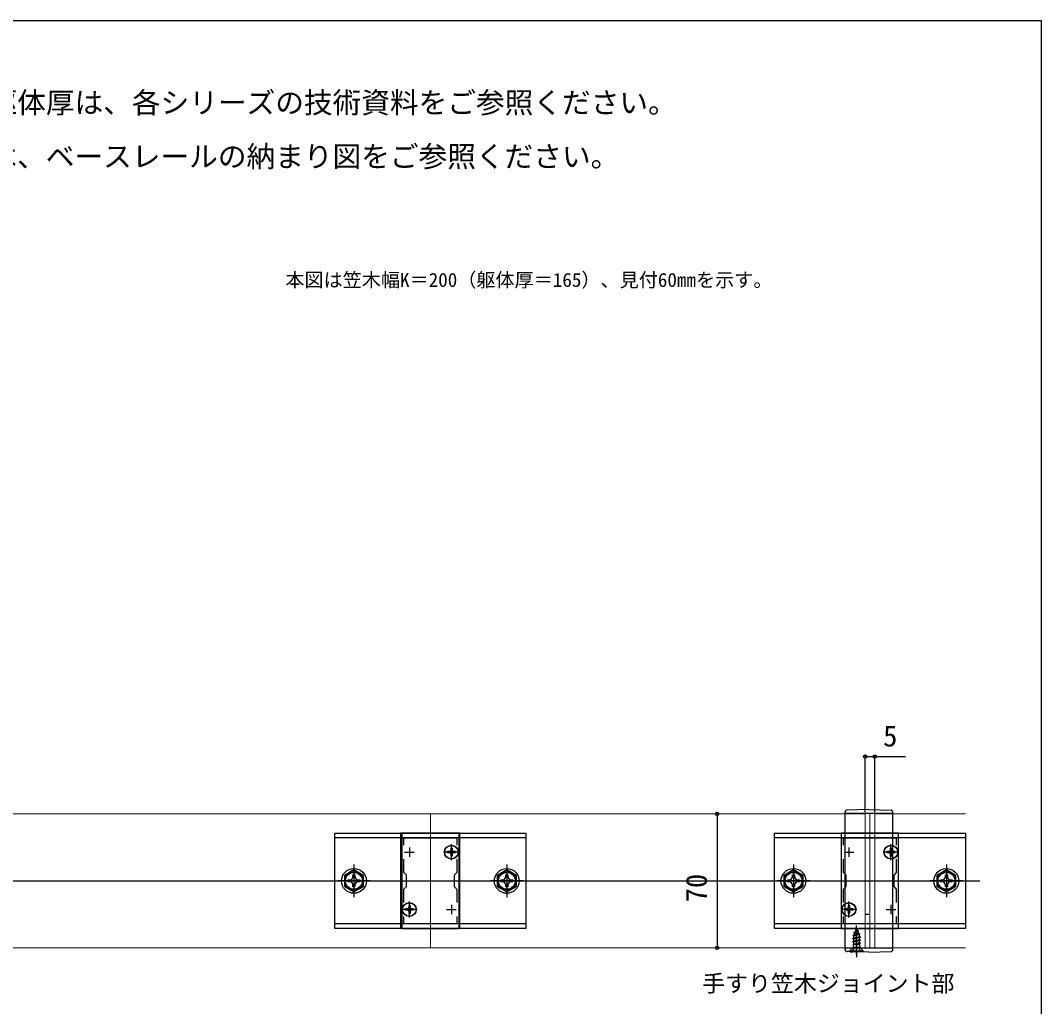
# Model space of a CAD drawing. Units: millimetres, scale not verified. Extents: x -875 to 875, y -1300 to 1294.
# Drawn here: x 341 to 875, y 734 to 1250 of the extents above; entities that cross this region are included whole.
import ezdxf
from ezdxf.enums import TextEntityAlignment as Align

# ---------------------------------------------------------------- set-up
doc = ezdxf.new("R2010")
doc.units = ezdxf.units.MM
doc.header["$LTSCALE"] = 8
for name, color, linetype in [('0-1_USER1', 3, 'Continuous'), ('0-2_YKK_11', 7, 'Continuous'), ('0-5_YKK_13', 4, 'Continuous'), ('0-7_YKK_D', 6, 'Continuous'), ('0-8_YKK_ZWAK', 7, 'Continuous'), ('0-9_YSS_K', 3, 'Continuous')]:
    doc.layers.add(name, color=color, linetype=linetype)
doc.layers.add('0-4_YKK_12', color=2, linetype='Continuous', lineweight=18)
doc.styles.add('ＭＳ ゴシック', font='')
doc.styles.get('ＭＳ ゴシック').set_extended_font_data('MS Gothic')

msp = doc.modelspace()

# ---------------------------------------------------------------- linework, layer by layer
at = {"layer": '0-2_YKK_11'}
for p, q in [((544.189, 817.737), (544.189, 812.737)), ((566.189, 817.737), (566.189, 812.737)), ((774.189, 817.737), (774.189, 812.737)), ((796.189, 817.737), (796.189, 812.737)), ((541.689, 815.237), (546.689, 815.237)), ((563.689, 815.237), (568.689, 815.237)), ((771.689, 815.237), (776.689, 815.237)), ((793.689, 815.237), (798.689, 815.237)), ((544.189, 787.737), (544.189, 782.737)), ((566.189, 787.737), (566.189, 782.737)), ((774.189, 787.737), (774.189, 782.737)), ((796.189, 787.737), (796.189, 782.737)), ((541.689, 785.237), (546.689, 785.237)), ((563.689, 785.237), (568.689, 785.237)), ((771.689, 785.237), (776.689, 785.237)), ((793.689, 785.237), (798.689, 785.237))]:
    msp.add_line(p, q, dxfattribs=at)
for points in [[(540.189, 825.237), (540.189, 775.237), (570.189, 775.237), (570.189, 825.237)], [(770.189, 825.237), (770.189, 775.237), (800.189, 775.237), (800.189, 825.237)]]:
    msp.add_lwpolyline(points, close=True, dxfattribs=at)
for points in [[(541.389, 818.87), (541.389, 822.737), (568.989, 822.737), (568.989, 818.87)], [(771.389, 818.87), (771.389, 822.737), (798.989, 822.737), (798.989, 818.87)], [(541.389, 788.87), (541.389, 795.937), (542.689, 797.237), (542.689, 803.237), (541.389, 804.537), (541.389, 811.604)], [(568.989, 811.604), (568.989, 804.537), (567.689, 803.237), (567.689, 797.237), (568.989, 795.937), (568.989, 788.87)], [(771.389, 788.87), (771.389, 795.937), (772.689, 797.237), (772.689, 803.237), (771.389, 804.537), (771.389, 811.604)], [(798.989, 811.604), (798.989, 804.537), (797.689, 803.237), (797.689, 797.237), (798.989, 795.937), (798.989, 788.87)], [(568.989, 781.604), (568.989, 777.737), (541.389, 777.737), (541.389, 781.604)], [(798.989, 781.604), (798.989, 777.737), (771.389, 777.737), (771.389, 781.604)]]:
    msp.add_lwpolyline(points, dxfattribs=at)
at = {"layer": '0-4_YKK_12'}
for p, q in [((772.189, 835.237), (-262.811, 835.237)), ((555.189, 765.237), (555.189, 835.237)), ((772.189, 835.237), (782.689, 835.237)), ((782.689, 835.237), (782.689, 765.237)), ((785.189, 765.237), (785.189, 835.237)), ((787.689, 835.237), (787.689, 765.237)), ((772.189, 765.237), (782.689, 765.237))]:
    msp.add_line(p, q, dxfattribs=at)
for points in [[(787.689, 835.237), (797.189, 835.237), (835.189, 835.237)], [(-272.311, 765.237), (-262.811, 765.237), (772.189, 765.237)], [(787.689, 765.237), (797.189, 765.237), (835.189, 765.237)]]:
    msp.add_lwpolyline(points, dxfattribs=at)
at = {"layer": '0-5_YKK_13'}
for p, q in [((772.189, 764.238), (772.189, 836.235)), ((797.189, 835.537), (772.189, 835.537)), ((784.689, 837.537), (773.162, 837.235)), ((784.689, 837.537), (796.215, 837.235)), ((797.189, 764.238), (797.189, 836.235)), ((570.689, 825.237), (539.689, 825.237)), ((570.689, 775.237), (570.689, 825.237)), ((505.188, 777.739), (505.189, 822.737)), ((605.189, 822.736), (505.189, 822.737)), ((566.189, 811.087), (566.189, 819.387)), ((605.189, 822.736), (605.188, 777.738)), ((735.188, 777.739), (735.189, 822.737)), ((835.189, 822.736), (735.189, 822.737)), ((796.189, 811.087), (796.189, 819.387)), ((835.189, 822.736), (835.188, 777.738)), ((570.339, 815.237), (562.039, 815.237)), ((564.139, 815.587), (564.139, 814.887)), ((565.339, 815.587), (564.139, 815.587)), ((565.339, 814.887), (564.139, 814.887)), ((566.539, 817.287), (565.839, 817.287)), ((565.839, 817.287), (565.839, 816.087)), ((565.839, 814.387), (565.839, 813.187)), ((566.539, 813.187), (565.839, 813.187)), ((566.539, 817.287), (566.539, 816.087)), ((566.539, 814.387), (566.539, 813.187)), ((568.239, 815.587), (567.039, 815.587)), ((568.239, 814.887), (567.039, 814.887)), ((568.239, 815.587), (568.239, 814.887)), ((800.339, 815.237), (792.039, 815.237)), ((794.139, 815.587), (794.139, 814.887)), ((795.339, 815.587), (794.139, 815.587)), ((795.339, 814.887), (794.139, 814.887)), ((796.539, 817.287), (795.839, 817.287)), ((795.839, 817.287), (795.839, 816.087)), ((795.839, 814.387), (795.839, 813.187)), ((796.539, 813.187), (795.839, 813.187)), ((796.539, 817.287), (796.539, 816.087)), ((796.539, 814.387), (796.539, 813.187)), ((798.239, 815.587), (797.039, 815.587)), ((798.239, 814.887), (797.039, 814.887)), ((798.239, 815.587), (798.239, 814.887)), ((515.189, 808.737), (515.189, 791.737)), ((595.189, 808.737), (595.189, 791.737)), ((745.189, 808.737), (745.189, 791.737)), ((825.189, 808.737), (825.189, 791.737)), ((514.665, 802.09), (514.687, 803.337)), ((594.665, 802.09), (594.687, 803.337)), ((744.665, 802.09), (744.687, 803.337)), ((824.665, 802.09), (824.687, 803.337)), ((523.689, 800.237), (506.689, 800.237)), ((603.689, 800.237), (586.689, 800.237)), ((753.689, 800.237), (736.689, 800.237)), ((833.689, 800.237), (816.689, 800.237)), ((542.139, 785.587), (542.139, 784.887)), ((543.339, 785.587), (542.139, 785.587)), ((544.539, 787.287), (543.839, 787.287)), ((543.839, 787.287), (543.839, 786.087)), ((544.189, 781.087), (544.189, 789.387)), ((544.539, 787.287), (544.539, 786.087)), ((546.239, 785.587), (545.039, 785.587)), ((546.239, 785.587), (546.239, 784.887)), ((772.139, 785.587), (772.139, 784.887)), ((773.339, 785.587), (772.139, 785.587)), ((774.539, 787.287), (773.839, 787.287)), ((773.839, 787.287), (773.839, 786.087)), ((774.189, 781.087), (774.189, 789.387)), ((774.539, 787.287), (774.539, 786.087)), ((776.239, 785.587), (775.039, 785.587)), ((776.239, 785.587), (776.239, 784.887)), ((548.339, 785.237), (540.039, 785.237)), ((543.339, 784.887), (542.139, 784.887)), ((543.839, 784.387), (543.839, 783.187)), ((544.539, 783.187), (543.839, 783.187)), ((544.539, 784.387), (544.539, 783.187)), ((546.239, 784.887), (545.039, 784.887)), ((778.339, 785.237), (770.039, 785.237)), ((773.339, 784.887), (772.139, 784.887)), ((773.839, 784.387), (773.839, 783.187)), ((774.539, 783.187), (773.839, 783.187)), ((774.539, 784.387), (774.539, 783.187)), ((776.239, 784.887), (775.039, 784.887)), ((782.689, 782.737), (784.689, 782.737)), ((605.189, 777.738), (505.189, 777.739)), ((835.189, 777.738), (735.189, 777.739)), ((778.189, 775.437), (777.442, 773.634)), ((777.589, 774.847), (778.056, 775.117)), ((777.589, 774.747), (777.589, 774.847)), ((778.189, 761.937), (778.189, 776.932)), ((778.189, 775.437), (778.613, 774.413)), ((776.189, 771.667), (779.939, 772.462)), ((776.189, 771.567), (779.939, 772.362)), ((776.189, 771.667), (776.765, 772)), ((776.189, 771.567), (776.189, 771.667)), ((776.189, 771.567), (776.714, 771.264)), ((780.189, 770.872), (776.189, 770.077)), ((776.189, 769.977), (780.189, 770.772)), ((776.189, 770.077), (776.714, 770.38)), ((776.189, 769.977), (776.189, 770.077)), ((776.189, 769.977), (776.714, 769.674)), ((779.554, 772.14), (776.714, 771.264)), ((776.714, 770.38), (776.714, 771.264)), ((776.714, 770.38), (779.664, 771.175)), ((779.664, 770.469), (776.714, 769.674)), ((776.714, 768.79), (776.714, 769.674)), ((776.714, 768.79), (779.664, 769.585)), ((777.156, 772.945), (776.765, 772)), ((776.765, 772), (779.258, 772.855)), ((776.789, 773.157), (779.239, 773.952)), ((776.789, 773.257), (777.442, 773.634)), ((776.789, 773.157), (777.156, 772.945)), ((777.156, 772.945), (778.888, 773.749)), ((777.442, 773.634), (778.613, 774.413)), ((777.589, 774.747), (777.842, 774.6)), ((778.613, 774.413), (779.239, 774.052)), ((778.888, 773.749), (779.239, 773.952)), ((778.888, 773.749), (779.258, 772.855)), ((779.239, 773.952), (779.239, 774.052)), ((779.258, 772.855), (779.939, 772.462)), ((779.554, 772.14), (779.939, 772.362)), ((779.554, 772.14), (779.664, 771.876)), ((779.664, 771.175), (779.664, 771.876)), ((779.664, 771.175), (780.189, 770.872)), ((779.664, 770.469), (780.189, 770.772)), ((779.664, 769.585), (779.664, 770.469)), ((779.664, 769.585), (780.189, 769.282)), ((779.939, 772.362), (779.939, 772.462)), ((780.189, 770.772), (780.189, 770.872)), ((797.189, 764.937), (772.189, 764.937)), ((774.689, 763.687), (776.319, 765.318)), ((776.189, 768.487), (780.189, 769.282)), ((780.189, 769.182), (776.189, 768.387)), ((776.189, 768.487), (776.714, 768.79)), ((776.189, 768.387), (776.189, 768.487)), ((776.189, 768.387), (776.714, 768.084)), ((776.409, 767.024), (776.714, 767.2)), ((779.824, 767.024), (776.409, 767.024)), ((779.939, 765.437), (776.439, 765.437)), ((776.554, 765.883), (776.554, 767.024)), ((779.664, 768.879), (776.714, 768.084)), ((776.714, 767.2), (776.714, 768.084)), ((776.714, 767.2), (779.664, 767.995)), ((776.83, 767.024), (780.189, 767.692)), ((780.189, 767.592), (777.333, 767.024)), ((778.189, 767.084), (778.189, 760.227)), ((779.334, 765.252), (778.189, 765.861)), ((779.664, 767.289), (778.683, 767.024)), ((780.239, 763.437), (779.334, 765.252)), ((779.664, 768.879), (780.189, 769.182)), ((779.664, 767.995), (779.664, 768.879)), ((779.664, 767.995), (780.189, 767.692)), ((779.664, 767.289), (780.189, 767.592)), ((779.664, 767.024), (779.664, 767.289)), ((779.824, 765.883), (779.824, 767.024)), ((780.189, 769.182), (780.189, 769.282)), ((780.189, 767.592), (780.189, 767.692)), ((774.821, 763.195), (773.162, 763.239)), ((774.689, 763.437), (774.689, 763.687)), ((774.689, 763.687), (781.689, 763.687)), ((774.689, 763.437), (781.689, 763.437)), ((774.957, 763.188), (776.428, 763.178)), ((780.142, 763.079), (778.189, 763.158)), ((781.332, 763.019), (780.142, 763.079)), ((784.689, 762.937), (781.545, 763.019)), ((784.689, 762.937), (796.215, 763.239))]:
    msp.add_line(p, q, dxfattribs=at)
for points in [[(605.189, 825.237), (605.189, 775.237), (505.189, 775.237), (505.189, 825.237)], [(835.189, 825.237), (835.189, 775.237), (735.189, 775.237), (735.189, 825.237)], [(520.189, 803.124), (515.189, 806.01), (510.189, 803.124), (510.189, 797.35), (515.189, 794.463), (520.189, 797.35)], [(600.189, 803.124), (595.189, 806.01), (590.189, 803.124), (590.189, 797.35), (595.189, 794.463), (600.189, 797.35)], [(750.189, 803.124), (745.189, 806.01), (740.189, 803.124), (740.189, 797.35), (745.189, 794.463), (750.189, 797.35)], [(830.189, 803.124), (825.189, 806.01), (820.189, 803.124), (820.189, 797.35), (825.189, 794.463), (830.189, 797.35)]]:
    msp.add_lwpolyline(points, close=True, dxfattribs=at)
for points in [[(570.689, 775.237), (539.689, 775.237), (539.689, 825.237)], [(513.335, 800.76), (514.204, 801.222), (514.665, 802.09)], [(514.687, 803.337), (515.69, 803.337), (515.712, 802.09)], [(515.712, 802.09), (516.174, 801.222), (517.042, 800.76)], [(593.335, 800.76), (594.204, 801.222), (594.665, 802.09)], [(594.687, 803.337), (595.69, 803.337), (595.712, 802.09)], [(595.712, 802.09), (596.174, 801.222), (597.042, 800.76)], [(743.335, 800.76), (744.204, 801.222), (744.665, 802.09)], [(744.687, 803.337), (745.69, 803.337), (745.712, 802.09)], [(745.712, 802.09), (746.174, 801.222), (747.042, 800.76)], [(823.335, 800.76), (824.204, 801.222), (824.665, 802.09)], [(824.687, 803.337), (825.69, 803.337), (825.712, 802.09)], [(825.712, 802.09), (826.174, 801.222), (827.042, 800.76)], [(513.335, 799.714), (512.089, 799.735), (512.089, 800.738), (513.335, 800.76)], [(514.665, 798.383), (514.204, 799.252), (513.335, 799.714)], [(515.712, 798.383), (515.69, 797.137), (514.687, 797.137), (514.665, 798.383)], [(517.042, 799.714), (516.174, 799.252), (515.712, 798.383)], [(517.042, 800.76), (518.289, 800.738), (518.289, 799.735), (517.042, 799.714)], [(593.335, 799.714), (592.089, 799.735), (592.089, 800.738), (593.335, 800.76)], [(594.665, 798.383), (594.204, 799.252), (593.335, 799.714)], [(595.712, 798.383), (595.69, 797.137), (594.687, 797.137), (594.665, 798.383)], [(597.042, 799.714), (596.174, 799.252), (595.712, 798.383)], [(597.042, 800.76), (598.289, 800.738), (598.289, 799.735), (597.042, 799.714)], [(743.335, 799.714), (742.089, 799.735), (742.089, 800.738), (743.335, 800.76)], [(744.665, 798.383), (744.204, 799.252), (743.335, 799.714)], [(745.712, 798.383), (745.69, 797.137), (744.687, 797.137), (744.665, 798.383)], [(747.042, 799.714), (746.174, 799.252), (745.712, 798.383)], [(747.042, 800.76), (748.289, 800.738), (748.289, 799.735), (747.042, 799.714)], [(823.335, 799.714), (822.089, 799.735), (822.089, 800.738), (823.335, 800.76)], [(824.665, 798.383), (824.204, 799.252), (823.335, 799.714)], [(825.712, 798.383), (825.69, 797.137), (824.687, 797.137), (824.665, 798.383)], [(827.042, 799.714), (826.174, 799.252), (825.712, 798.383)], [(827.042, 800.76), (828.289, 800.738), (828.289, 799.735), (827.042, 799.714)], [(776.789, 773.157), (776.789, 773.257), (779.239, 774.052)], [(776.139, 763.437), (777.044, 765.252), (778.189, 765.861)], [(781.689, 763.437), (781.689, 763.687), (780.058, 765.318)], [(774.817, 763.196), (774.85, 763.194), (774.884, 763.191), (774.92, 763.189), (774.957, 763.188)], [(778.189, 763.158), (778.097, 763.16), (778.006, 763.162), (777.914, 763.164), (777.823, 763.166), (777.732, 763.168), (777.64, 763.169), (777.549, 763.17), (777.459, 763.172), (777.369, 763.173), (777.279, 763.174), (777.19, 763.175), (777.102, 763.175), (777.014, 763.176), (776.927, 763.176), (776.842, 763.177), (776.757, 763.177), (776.673, 763.177), (776.59, 763.178), (776.508, 763.178), (776.428, 763.178)], [(781.543, 763.019), (781.536, 763.019), (781.499, 763.018), (781.46, 763.018), (781.419, 763.018), (781.376, 763.019), (781.332, 763.019)]]:
    msp.add_lwpolyline(points, dxfattribs=at)
for centre, radius in [((566.189, 815.237), 3.65), ((566.189, 815.237), 3.5), ((796.189, 815.237), 3.65), ((796.189, 815.237), 3.5), ((515.189, 800.237), 6.5), ((515.189, 800.237), 4.907), ((515.189, 800.237), 4.432), ((595.189, 800.237), 6.5), ((595.189, 800.237), 4.907), ((595.189, 800.237), 4.432), ((745.189, 800.237), 6.5), ((745.189, 800.237), 4.907), ((745.189, 800.237), 4.432), ((825.189, 800.237), 6.5), ((825.189, 800.237), 4.907), ((825.189, 800.237), 4.432), ((544.189, 785.237), 3.65), ((544.189, 785.237), 3.5), ((774.189, 785.237), 3.65), ((774.189, 785.237), 3.5)]:
    msp.add_circle(centre, radius, dxfattribs=at)
for centre, radius, start, end in [((773.189, 836.235), 1, 91.5, 180), ((796.189, 836.235), 1, 0, 88.5), ((565.339, 816.087), 0.5, 270, 0), ((565.339, 814.387), 0.5, 0, 90), ((567.039, 816.087), 0.5, 180, 270), ((567.039, 814.387), 0.5, 90, 180), ((795.339, 816.087), 0.5, 270, 0), ((795.339, 814.387), 0.5, 0, 90), ((797.039, 816.087), 0.5, 180, 270), ((797.039, 814.387), 0.5, 90, 180), ((543.339, 786.087), 0.5, 270, 0), ((545.039, 786.087), 0.5, 180, 270), ((773.339, 786.087), 0.5, 270, 0), ((775.039, 786.087), 0.5, 180, 270), ((543.339, 784.387), 0.5, 0, 90), ((545.039, 784.387), 0.5, 90, 180), ((773.339, 784.387), 0.5, 0, 90), ((775.039, 784.387), 0.5, 90, 180), ((773.189, 764.238), 1, 180, 268.5), ((775.754, 765.883), 0.8, 315, 0), ((780.624, 765.883), 0.8, 180, 225), ((796.189, 764.238), 1, 271.5, 0)]:
    msp.add_arc(centre, radius, start, end, dxfattribs=at)
at = {"layer": '0-7_YKK_D'}
for p, q in [((782.689, 836.237), (782.689, 866.237)), ((787.689, 836.237), (787.689, 866.237)), ((705.189, 835.237), (705.189, 765.237))]:
    msp.add_line(p, q, dxfattribs=at)
msp.add_lwpolyline([(782.689, 865.237), (787.689, 865.237), (803.882, 865.237)], dxfattribs=at)
for centre in [(782.689, 865.237), (787.689, 865.237), (705.189, 835.237), (705.189, 765.237)]:
    msp.add_circle(centre, 0.875, dxfattribs=at)
at = {"layer": '0-8_YKK_ZWAK'}
msp.add_line((-875, 1250.4), (875, 1250.4), dxfattribs=at)
msp.add_lwpolyline([(-875, -1299.6), (875, -1299.6), (875, 1250.4)], dxfattribs=at)
at = {"layer": '0-9_YSS_K'}
msp.add_line((-324.811, 800.237), (842.73, 800.237), dxfattribs=at)

# ---------------------------------------------------------------- texts
at = {"layer": '0-1_USER1', "style": 'ＭＳ ゴシック'}
for s, height, p in [('※設定笠木幅・適応躯体厚は、各シリーズの技術資料をご参照ください。', 11, (188.955, 1198.599)), ('※笠木見付70㎜仕様は、ベースレールの納まり図をご参照ください。', 11, (188.955, 1170.445)), ('本図は笠木幅K＝200（躯体厚＝165）、見付60㎜を示す。', 7.331, (479.318, 1108.764)), ('手すり笠木ジョイント部', 8.798, (697.409, 739.564))]:
    msp.add_text(s, height=height, dxfattribs=at).set_placement(p, align=Align.BOTTOM_LEFT)
at = {"layer": '0-7_YKK_D', "style": 'ＭＳ ゴシック'}
msp.add_text('5', height=11, dxfattribs=at).set_placement((792.081, 867.237), align=Align.BOTTOM_LEFT)
msp.add_text('70', height=11, rotation=90, dxfattribs=at).set_placement((703.189, 788.987), align=Align.BOTTOM_LEFT)

doc.saveas('drawing.dxf')
